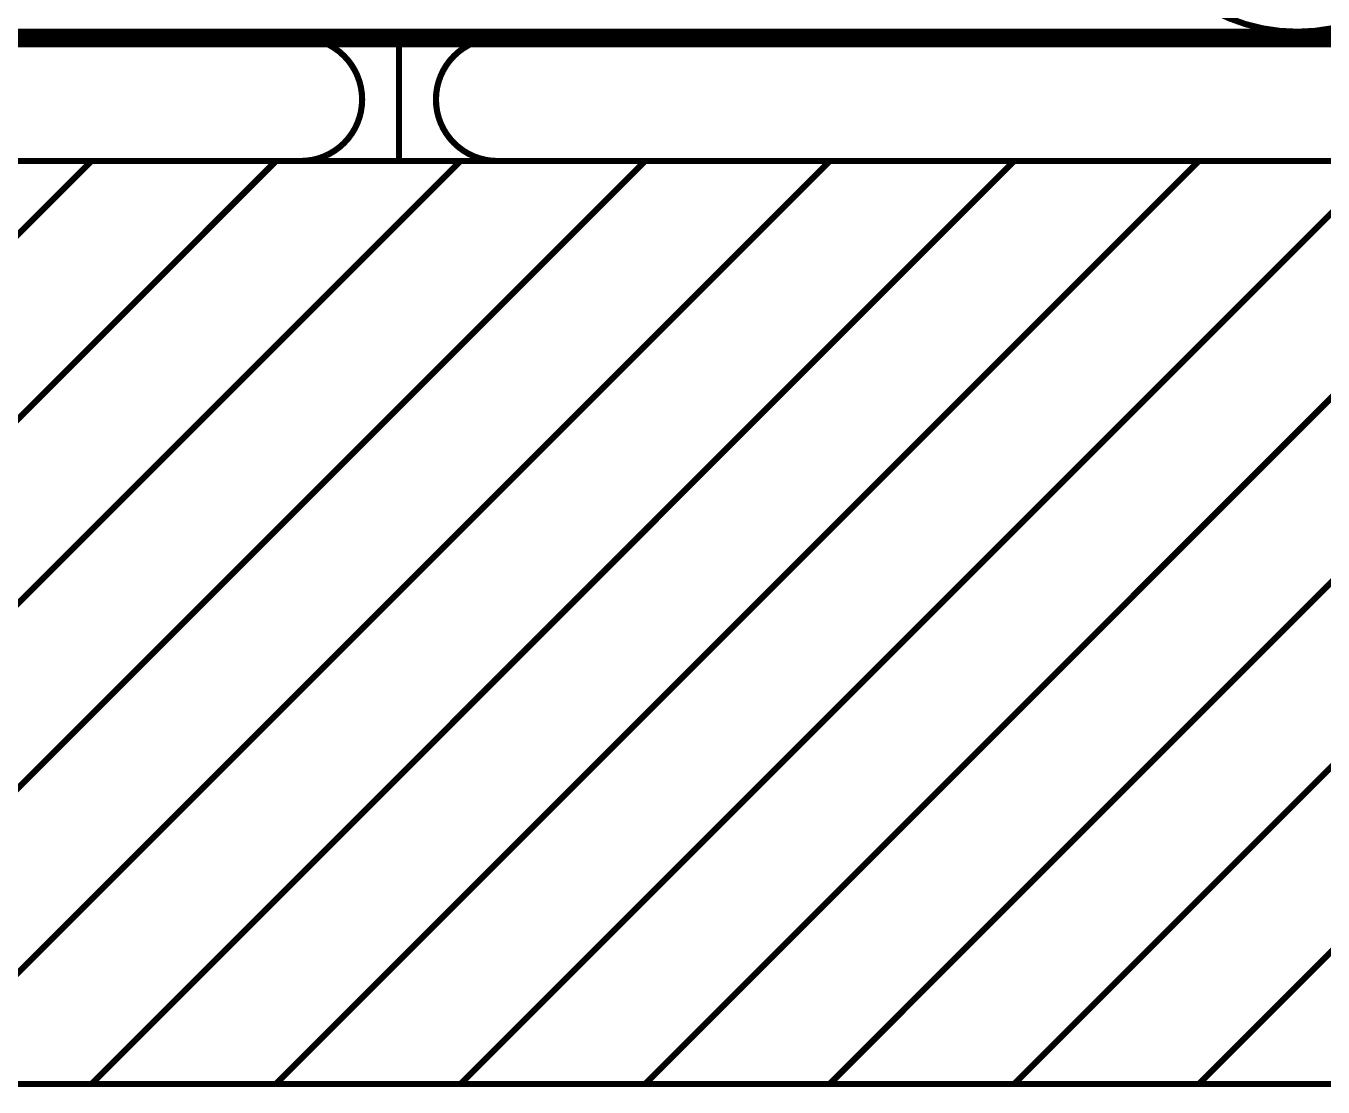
# Model space of a CAD drawing. Header units: millimetres. Extents: x 13 to 259, y -2 to 326.
# Drawn here: x 112.74 to 133.82, y 50.75 to 68 of the extents above; entities that cross this region are included whole.
import ezdxf

# ---------------------------------------------------------------- set-up
doc = ezdxf.new("R2010")
doc.units = ezdxf.units.MM
for name, color, linetype in [('ConnectLayer', 7, 'Continuous'), ('Mechanical14', 56, 'Continuous'), ('Mechanical34', 56, 'Continuous'), ('Mechanical8', 56, 'Continuous'), ('Mechanical9', 56, 'Continuous')]:
    doc.layers.add(name, color=color, linetype=linetype)

msp = doc.modelspace()

# ---------------------------------------------------------------- linework, layer by layer
at = {"layer": 'ConnectLayer'}
for p, q in [((150.975, 67.8), (67.8, 67.8)), ((151.8, 67.8), (90.525, 67.8))]:
    msp.add_line(p, q, dxfattribs=at)
at = {"layer": 'Mechanical14', "const_width": 0.3}
msp.add_lwpolyline([(94.9, 67.8), (151.8, 67.8)], dxfattribs=at)
at = {"layer": 'Mechanical34', "const_width": 0.1}
msp.add_lwpolyline([(68.175, 67.85), (151.8, 67.85)], dxfattribs=at)
at = {"layer": 'Mechanical8', "const_width": 0.1}
msp.add_lwpolyline([(136.3, 70.8, 1), (130.5, 70.8, 1)], format="xyb", close=True, dxfattribs=at)
at = {"layer": 'Mechanical9', "const_width": 0.1}
for points in [[(94.9, 67.8), (117.2, 67.8)], [(118.8, 65.8), (118.8, 67.8)], [(120.4, 67.8), (144.3, 67.8)], [(50.8, 65.8), (257.8, 65.8)], [(93.9, 65.8), (117.2, 65.8)], [(98.8, 50.8), (113.8, 65.8)], [(101.8, 50.8), (116.8, 65.8)], [(104.8, 50.8), (119.8, 65.8)], [(107.8, 50.8), (122.8, 65.8)], [(110.8, 50.8), (125.8, 65.8)], [(113.8, 50.8), (128.8, 65.8)], [(116.8, 50.8), (131.8, 65.8)], [(119.8, 50.8), (134.8, 65.8)], [(120.4, 65.8), (145.3, 65.8)], [(122.8, 50.8), (137.8, 65.8)], [(125.8, 50.8), (140.8, 65.8)], [(128.8, 50.8), (143.8, 65.8)], [(131.8, 50.8), (146.8, 65.8)], [(50.8, 50.8), (257.8, 50.8)]]:
    msp.add_lwpolyline(points, dxfattribs=at)
at = {"layer": 'Mechanical9', "const_width": 0.05}
for points in [[(117.175, 67.8, 1), (117.225, 67.8, 1)], [(117.175, 67.8, 1), (117.225, 67.8, 1)], [(118.775, 67.8, 1), (118.825, 67.8, 1)], [(120.375, 67.8, 1), (120.425, 67.8, 1)], [(120.375, 67.8, 1), (120.425, 67.8, 1)], [(113.775, 65.8, 1), (113.825, 65.8, 1)], [(116.775, 65.8, 1), (116.825, 65.8, 1)], [(117.175, 65.8, 1), (117.225, 65.8, 1)], [(117.175, 65.8, 1), (117.225, 65.8, 1)], [(118.775, 65.8, 1), (118.825, 65.8, 1)], [(119.775, 65.8, 1), (119.825, 65.8, 1)], [(120.375, 65.8, 1), (120.425, 65.8, 1)], [(120.375, 65.8, 1), (120.425, 65.8, 1)], [(122.775, 65.8, 1), (122.825, 65.8, 1)], [(125.775, 65.8, 1), (125.825, 65.8, 1)], [(128.775, 65.8, 1), (128.825, 65.8, 1)], [(131.775, 65.8, 1), (131.825, 65.8, 1)], [(113.775, 50.8, 1), (113.825, 50.8, 1)], [(116.775, 50.8, 1), (116.825, 50.8, 1)], [(119.775, 50.8, 1), (119.825, 50.8, 1)], [(122.775, 50.8, 1), (122.825, 50.8, 1)], [(125.775, 50.8, 1), (125.825, 50.8, 1)], [(128.775, 50.8, 1), (128.825, 50.8, 1)], [(131.775, 50.8, 1), (131.825, 50.8, 1)]]:
    msp.add_lwpolyline(points, format="xyb", close=True, dxfattribs=at)
at = {"layer": 'Mechanical9', "const_width": 0.1}
for points in [[(117.2, 67.8, -1), (117.2, 65.8)], [(120.4, 65.8, -1), (120.4, 67.8)]]:
    msp.add_lwpolyline(points, format="xyb", dxfattribs=at)

doc.saveas('drawing.dxf')
